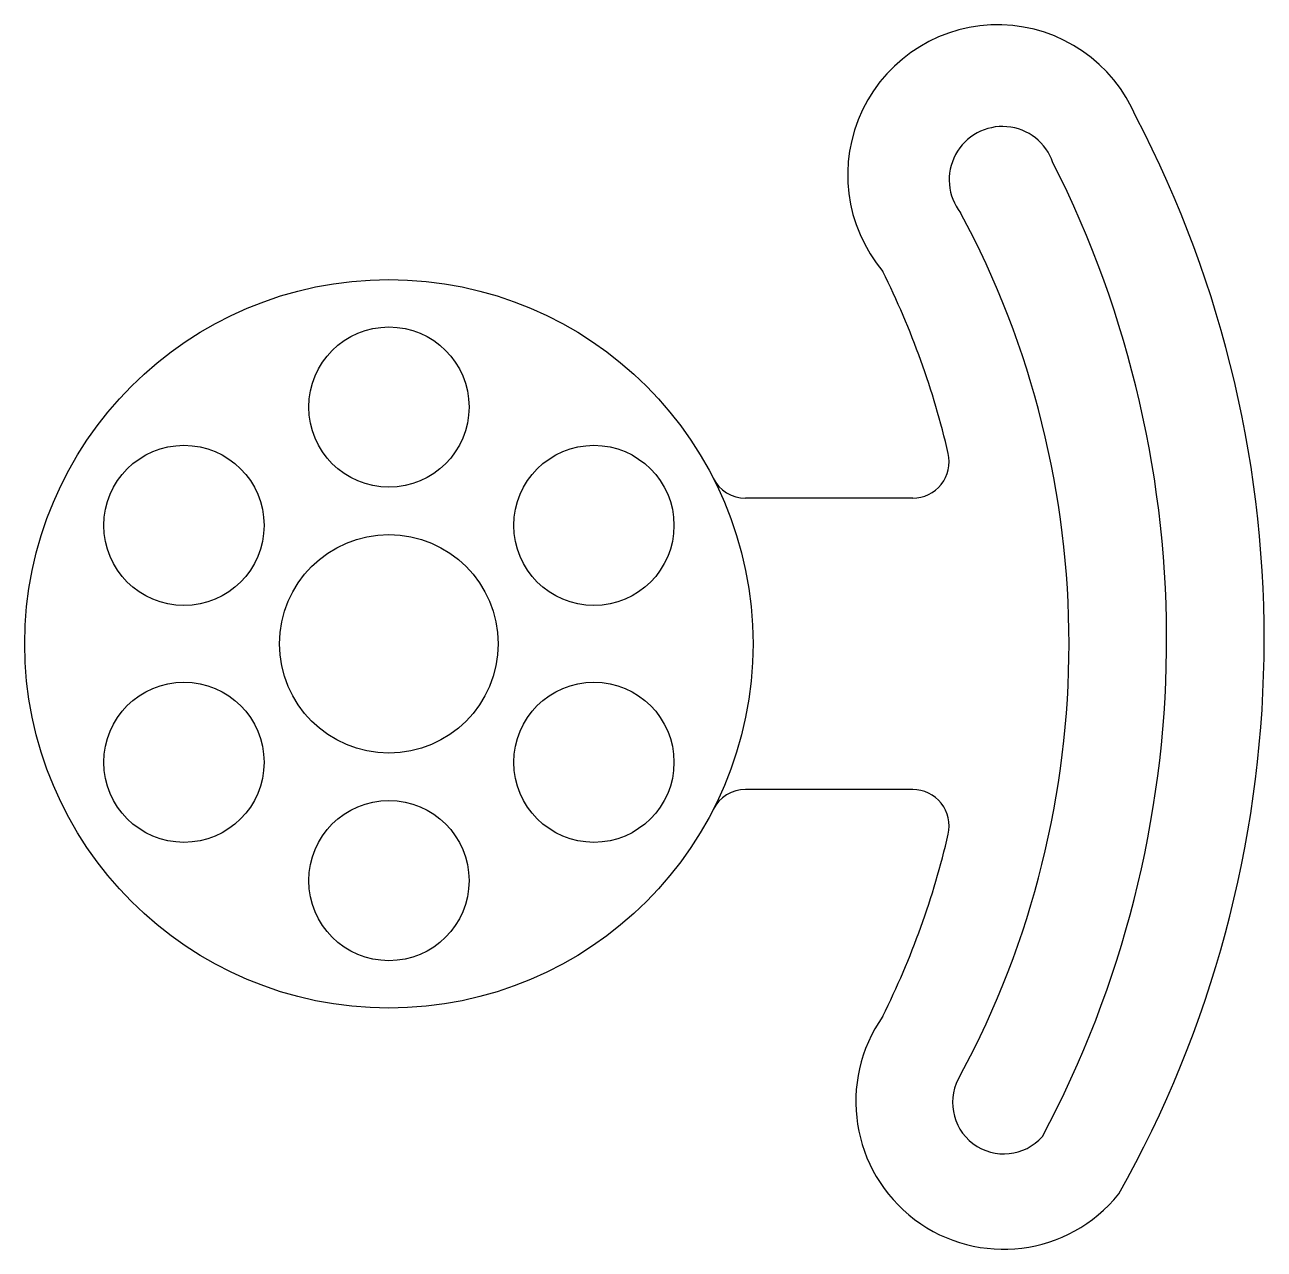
# Model space of a CAD drawing. Header units: centimetres. Extents: x 117.5 to 203.2, y 26.8 to 111.4.
import ezdxf

# ---------------------------------------------------------------- set-up
doc = ezdxf.new("R2010")
doc.units = ezdxf.units.CM

msp = doc.modelspace()

# ---------------------------------------------------------------- linework, layer by layer
for p, q in [((178.921, 78.693), (167.359, 78.693)), ((189.733, 68.618), (189.732, 68.924)), ((178.921, 58.542), (167.359, 58.542))]:
    msp.add_line(p, q)
for centre, radius in [((142.678, 68.618), 25.19), ((142.678, 84.991), 5.542), ((128.499, 76.804), 5.542), ((156.858, 76.804), 5.542), ((142.678, 68.618), 7.557), ((128.499, 60.431), 5.542), ((156.858, 60.431), 5.542), ((142.678, 52.244), 5.542)]:
    msp.add_circle(centre, radius)
for centre, radius, start, end in [((184.799, 101.047), 10.38, 22.64652, 220.04219), ((125.145, 68.924), 78.088, 330.58426, 27.5516), ((185.129, 100.706), 3.688, 18.75129, 218.24208), ((123.433, 68.924), 73.05, 331.92828, 26.82691), ((126.758, 68.618), 62.974, 331.7509, 28.2491), ((124.954, 68.618), 57.936, 13.13656, 26.39058), ((178.921, 81.212), 2.519, 270, 13.13656), ((167.359, 81.212), 2.519, 207.03569, 270), ((167.359, 56.023), 2.519, 90, 152.96431), ((178.921, 56.023), 2.519, 346.86344, 90), ((124.954, 68.618), 57.936, 333.60942, 346.86344), ((185.2, 36.971), 10.219, 144.77432, 321.22568), ((185.223, 36.896), 3.552, 147.35514, 318.64486)]:
    msp.add_arc(centre, radius, start, end)

doc.saveas('drawing.dxf')
